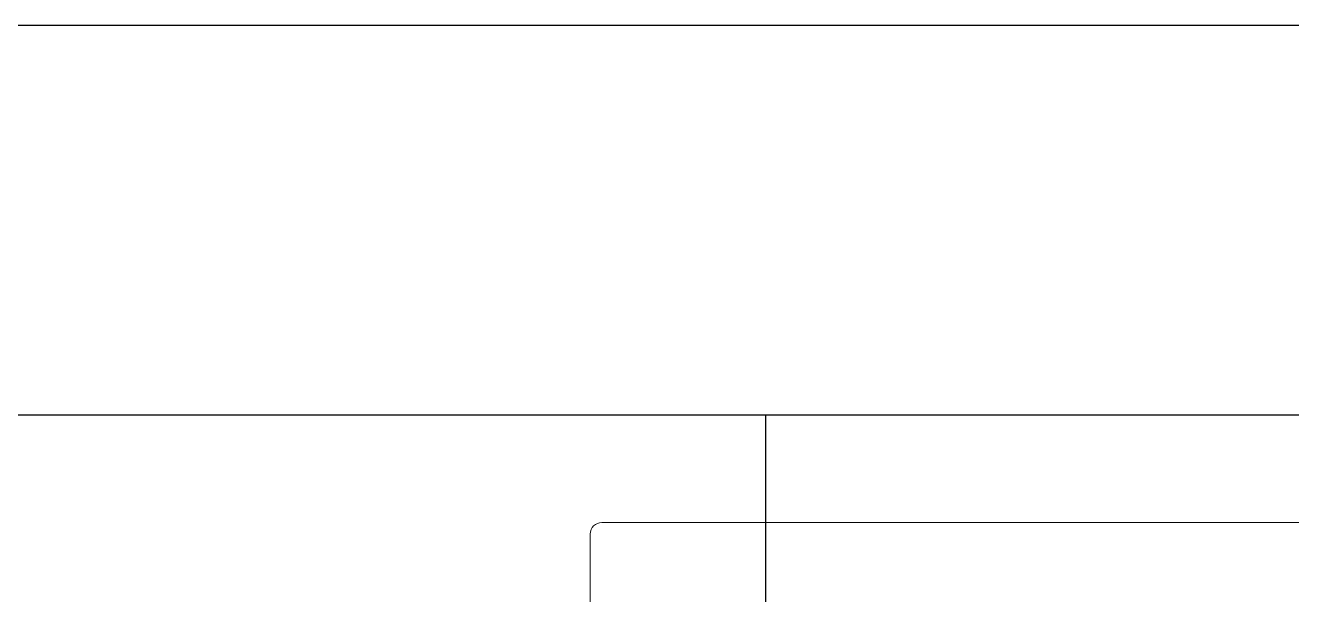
# Model space of a CAD drawing. Header units: millimetres. Extents: x 3104083 to 3173399, y -3165492 to -3044687.
# Drawn here: x 3116713 to 3117363, y -3093794 to -3093502 of the extents above; entities that cross this region are included whole.
import ezdxf

# ---------------------------------------------------------------- set-up
doc = ezdxf.new("R2010")
doc.units = ezdxf.units.MM
doc.header["$LTSCALE"] = 500
doc.header["$MEASUREMENT"] = 0
doc.layers.add('E-立面造型线', color=3, linetype='CONTINUOUS')
doc.layers.add('ZB_厨柜', color=7, linetype='CONTINUOUS')
doc.layers.add('墙体', color=6, linetype='CONTINUOUS', lineweight=25)
doc.layers.add('电器', color=85, linetype='CONTINUOUS', lineweight=15)

# ---------------------------------------------------------------- blocks, each defined once
blk = doc.blocks.new('双灶具平面')
at = {"layer": '电器'}
for p, q in [((216256.64, -105956.37), (217004.64, -105956.37)), ((216250.64, -106400.37), (216250.64, -105962.37))]:
    blk.add_line(p, q, dxfattribs=at)
blk.add_arc((216256.64, -105962.37), 6, 90, 180, dxfattribs=at)

msp = doc.modelspace()

# ---------------------------------------------------------------- linework, layer by layer
at = {"layer": 'E-立面造型线', "color": 44}
msp.add_line((3117092.911, -3093701.699), (3117092.911, -3094281.699), dxfattribs=at)
at = {"layer": '墙体'}
for p, q in [((3115922.911, -3093501.699), (3118162.911, -3093501.699)), ((3116452.911, -3093701.699), (3117962.911, -3093701.699))]:
    msp.add_line(p, q, dxfattribs=at)

# ---------------------------------------------------------------- block references
at = {"layer": 'ZB_厨柜', "color": 253}
msp.add_blockref('双灶具平面', (2900752.268, -2987800.574), dxfattribs=at)

doc.saveas('drawing.dxf')
